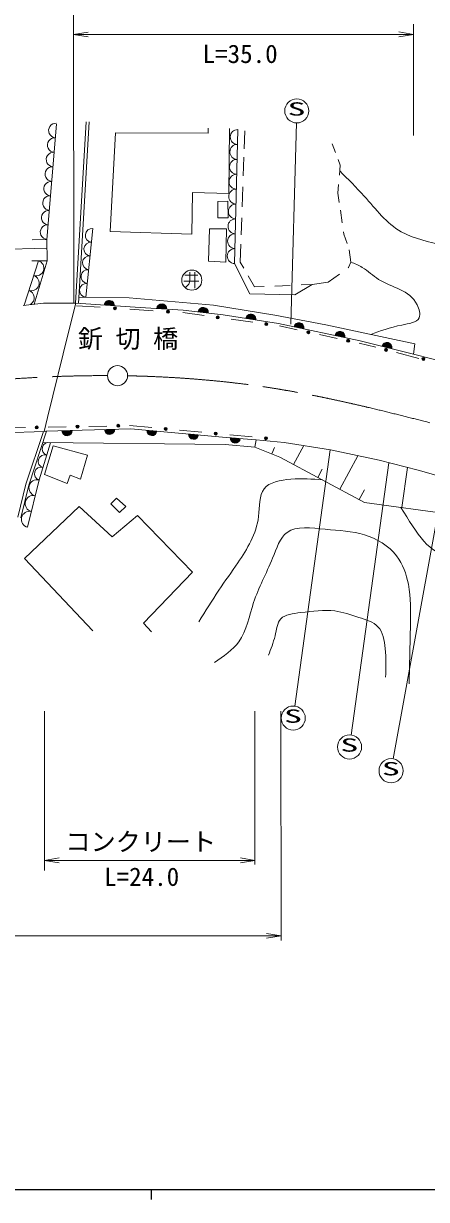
# Model space of a CAD drawing. Units: millimetres, scale not verified. Extents: x 40000 to 680000, y 20000 to 380000.
# Drawn here: x 155278 to 195412, y 204000 to 321091 of the extents above; entities that cross this region are included whole.
import ezdxf
from ezdxf.enums import TextEntityAlignment as Align

# ---------------------------------------------------------------- set-up
doc = ezdxf.new("R2010")
doc.units = ezdxf.units.MM
doc.header["$LTSCALE"] = 1000
doc.linetypes.add('CHAIN', pattern=[18.5, 12, -1.5, 3.5, -1.5])
for name, color, linetype, lineweight in [('M-BGD', 7, 'Continuous', 13), ('M-BMK', 2, 'CHAIN', 13), ('M-BMK-SRVR', 3, 'Continuous', 13), ('M-STR-STR1', 1, 'Continuous', 13), ('M-STR-STR3', 7, 'Continuous', 13), ('M-STR-STRC', 7, 'Continuous', 13), ('M-TTL-BAND', 7, 'Continuous', 25)]:
    doc.layers.add(name, color=color, linetype=linetype, lineweight=lineweight)
doc.styles.add('ＭＳ ゴシック', font='')
doc.styles.get('ＭＳ ゴシック').set_extended_font_data('MS Gothic')

# ---------------------------------------------------------------- blocks, each defined once
blk = doc.blocks.new('open_arrow')
at = {"color": 0, "linetype": 'Continuous', "lineweight": -2}
blk.add_lwpolyline([(7.5, 1.25), (0, 0), (7.5, -1.25)], dxfattribs=at)

msp = doc.modelspace()

# ---------------------------------------------------------------- linework, layer by layer
at = {"layer": 'M-BGD'}
for p, q in [((194115, 309948), (194112, 321013)), ((157612, 299595), (158548, 311055)), ((160450, 293238), (161522, 311315)), ((160750, 293218), (161821, 311297)), ((173653, 310684), (173661, 310160)), ((175727, 304179), (175782, 310651)), ((176625, 310528), (176293, 297192)), ((177249, 308628), (177311, 310407)), ((164439, 310213), (163917, 300388)), ((173661, 310160), (164439, 310213)), ((186353, 308236), (186011, 309126)), ((177155, 305923), (177220, 307775)), ((186831, 306990), (186613, 307558)), ((186741, 305995), (186831, 306990)), ((177049, 302855), (177117, 304821)), ((186582, 304213), (186658, 305058)), ((172053, 300116), (172122, 304266)), ((172122, 304266), (175727, 304179)), ((175626, 303402), (174623, 303384)), ((174623, 303384), (174624, 301754)), ((175647, 301738), (175626, 303402)), ((186720, 303282), (186582, 304213)), ((187019, 301260), (186837, 302495)), ((174624, 301754), (175647, 301738)), ((176951, 300045), (177011, 301749)), ((161481, 293841), (162194, 300683)), ((163917, 300388), (172053, 300116)), ((173694, 297436), (173811, 300661)), ((173811, 300661), (175497, 300632)), ((175497, 300632), (175434, 297336)), ((187188, 300119), (187153, 300358)), ((187501, 299203), (187188, 300119)), ((149286, 298475), (157557, 298737)), ((156127, 299564), (157612, 299595)), ((157637, 297473), (157612, 299595)), ((176857, 297330), (176919, 299122)), ((155327, 293035), (156774, 297473)), ((156115, 297467), (157637, 297473)), ((157637, 297473), (156352, 293150)), ((175434, 297336), (173694, 297436)), ((187723, 298553), (187719, 298564)), ((187865, 297342), (187723, 298553)), ((171841, 296341), (171841, 295441)), ((172341, 296341), (172341, 294741)), ((176293, 297192), (177833, 294190)), ((177214, 296716), (176857, 297330)), ((187612, 296779), (187652, 296808)), ((187652, 296808), (187865, 297342)), ((171241, 295441), (172741, 295441)), ((171341, 296041), (172641, 296041)), ((171741, 295141), (171441, 294841)), ((171841, 295441), (171741, 295141)), ((178290, 294861), (177656, 295953)), ((182284, 294085), (184036, 295121)), ((184036, 295121), (182919, 295071)), ((184036, 295121), (185623, 295348)), ((185623, 295348), (186735, 296148)), ((177833, 294190), (182284, 294085)), ((179249, 294904), (178290, 294861)), ((181848, 295022), (180322, 294953)), ((166899, 292814), (160493, 293235)), ((160563, 292997), (162914, 292843)), ((165805, 293791), (160787, 293849)), ((174196, 293044), (165805, 293791)), ((166899, 292814), (171193, 292565)), ((180309, 292036), (174196, 293044)), ((165851, 292650), (168202, 292496)), ((171140, 292303), (173284, 292009)), ((171193, 292565), (175152, 292092)), ((175152, 292092), (180673, 291229)), ((175964, 291641), (178108, 291347)), ((185383, 291086), (180309, 292036)), ((180673, 291229), (188814, 289502)), ((180788, 290979), (182549, 290597)), ((194235, 289185), (185383, 291086)), ((184750, 290118), (186511, 289736)), ((188712, 289257), (190363, 288853)), ((188814, 289502), (194120, 288176)), ((192426, 288347), (194654, 287737)), ((194120, 288176), (194235, 289185)), ((197782, 287225), (194120, 288176)), ((165835, 281058), (168053, 280853)), ((153673, 280817), (155475, 280852)), ((157253, 280480), (155515, 275215)), ((157572, 280490), (155804, 275133)), ((157321, 280482), (157487, 280487)), ((165982, 280747), (157487, 280487)), ((157727, 280897), (159529, 280933)), ((161781, 280978), (163582, 281013)), ((175473, 279868), (165982, 280747)), ((170826, 280595), (173045, 280390)), ((178443, 279636), (175473, 279868)), ((175818, 280133), (178036, 279927)), ((157961, 279352), (156821, 275646)), ((157199, 279359), (175368, 279185)), ((157360, 276182), (158235, 279043)), ((158235, 279043), (161655, 278112)), ((175368, 279185), (178322, 278898)), ((178322, 278898), (178443, 279636)), ((180812, 277920), (178322, 278898)), ((181246, 279370), (178443, 279636)), ((180282, 278891), (180022, 278230)), ((185860, 278636), (181246, 279370)), ((183183, 279062), (182180, 277188)), ((161655, 278112), (160957, 275717)), ((189236, 273413), (180812, 277920)), ((190693, 277603), (185860, 278636)), ((188572, 278056), (186788, 274722)), ((194571, 276629), (190693, 277603)), ((185011, 276703), (184582, 275902)), ((193513, 276895), (192957, 272896)), ((199204, 275318), (194571, 276629)), ((155515, 275215), (154720, 271925)), ((156821, 275646), (155682, 270936)), ((159615, 275279), (157360, 276182)), ((159913, 276118), (159615, 275279)), ((160957, 275717), (159913, 276118)), ((155804, 275133), (155014, 271864)), ((189229, 274676), (188705, 273697)), ((155393, 267838), (160818, 272987)), ((160818, 272987), (164111, 269973)), ((164551, 273823), (163971, 273266)), ((163971, 273266), (164852, 272408)), ((165478, 273011), (164551, 273823)), ((164852, 272408), (165478, 273011)), ((209119, 270652), (189236, 273413)), ((164111, 269973), (166615, 272107)), ((166615, 272107), (172111, 266451)), ((162166, 260605), (155393, 267838)), ((172111, 266451), (167220, 261372)), ((167220, 261372), (168032, 260514)), ((178328, 252615), (178332, 237339))]:
    msp.add_line(p, q, dxfattribs=at)
for centre, radius in [((172041, 295541), 1000), ((164383, 292746), 150), ((164383, 292746), 100), ((164383, 292746), 50), ((169671, 292399), 150), ((169671, 292399), 100), ((169671, 292399), 50), ((174624, 291825), 150), ((174624, 291825), 100), ((174624, 291825), 50), ((179448, 291163), 150), ((179448, 291163), 100), ((179448, 291163), 50), ((183649, 290358), 150), ((183649, 290358), 100), ((183649, 290358), 50), ((187612, 289497), 150), ((187612, 289497), 100), ((187612, 289497), 50), ((191394, 288600), 150), ((191394, 288600), 100), ((191394, 288600), 50), ((195108, 287689), 150), ((195108, 287689), 100), ((195108, 287689), 50), ((156601, 280875), 150), ((160655, 280955), 150), ((160655, 280955), 100), ((164708, 281036), 150), ((164708, 281036), 100), ((164708, 281036), 50), ((156601, 280875), 100), ((156601, 280875), 50), ((160655, 280955), 50), ((169440, 280724), 150), ((169440, 280724), 100), ((169440, 280724), 50), ((174431, 280261), 150), ((174431, 280261), 100), ((174431, 280261), 50), ((179423, 279798), 150), ((179423, 279798), 100), ((179423, 279798), 50)]:
    msp.add_circle(centre, radius, dxfattribs=at)
for centre, radius, start, end in [((158505, 310434), 725, 85.2914, 265.2914), ((176607, 309787), 741, 88.57401, 268.57401), ((158386, 308989), 725, 85.2914, 265.2914), ((158267, 307544), 725, 85.2914, 265.2914), ((176570, 308306), 741, 88.57401, 268.57401), ((158148, 306098), 725, 85.2914, 265.2914), ((176533, 306824), 741, 88.57401, 268.57401), ((176496, 305342), 741, 88.57401, 268.57401), ((158029, 304653), 725, 85.2914, 265.2914), ((176459, 303860), 741, 88.57401, 268.57401), ((157910, 303208), 725, 85.2914, 265.2914), ((157791, 301763), 725, 85.2914, 265.2914), ((176422, 302378), 741, 88.57401, 268.57401), ((157672, 300318), 725, 85.2914, 265.2914), ((176385, 300897), 741, 88.57401, 268.57401), ((162123, 299998), 688, 84.05069, 264.05069), ((176349, 299415), 741, 88.57401, 268.57401), ((161980, 298630), 688, 84.05069, 264.05069), ((176312, 297933), 741, 88.57401, 268.57401), ((156533, 296734), 778, 251.94875, 71.94875), ((161838, 297262), 688, 84.05069, 264.05069), ((161695, 295894), 688, 84.05069, 264.05069), ((156051, 295254), 778, 251.94875, 71.94875), ((161553, 294525), 688, 84.05069, 264.05069), ((155568, 293774), 778, 302.67509, 71.94875), ((163824, 293016), 500, 356.24626, 176.24626), ((163824, 293016), 500, 356.24626, 176.24626), ((163824, 293016), 450, 356.24626, 176.24626), ((163824, 293016), 400, 356.24626, 176.24626), ((163824, 293016), 350, 356.24626, 176.24626), ((163824, 293016), 300, 356.24626, 176.24626), ((163824, 293016), 250, 356.24626, 176.24626), ((163824, 293016), 200, 356.24626, 176.24626), ((163824, 293016), 150, 356.24626, 176.24626), ((163824, 293016), 100, 356.24626, 176.24626), ((163824, 293016), 50, 356.24626, 176.24626), ((169046, 292690), 500, 356.66964, 176.66964), ((169046, 292690), 500, 356.66964, 176.66964), ((169046, 292690), 450, 356.66964, 176.66964), ((169046, 292690), 400, 356.66964, 176.66964), ((169046, 292690), 350, 356.66964, 176.66964), ((169046, 292690), 300, 356.66964, 176.66964), ((169046, 292690), 250, 356.66964, 176.66964), ((169046, 292690), 200, 356.66964, 176.66964), ((169046, 292690), 150, 356.66964, 176.66964), ((169046, 292690), 100, 356.66964, 176.66964), ((169046, 292690), 50, 356.66964, 176.66964), ((173172, 292328), 500, 353.18743, 173.18743), ((173172, 292328), 500, 353.18743, 173.18743), ((173172, 292328), 450, 353.18743, 173.18743), ((173172, 292328), 400, 353.18743, 173.18743), ((173172, 292328), 350, 353.18743, 173.18743), ((173172, 292328), 300, 353.18743, 173.18743), ((173172, 292328), 250, 353.18743, 173.18743), ((173172, 292328), 200, 353.18743, 173.18743), ((173172, 292328), 150, 353.18743, 173.18743), ((173172, 292328), 100, 353.18743, 173.18743), ((173172, 292328), 50, 353.18743, 173.18743), ((177912, 291660), 500, 351.11598, 171.11598), ((177912, 291660), 500, 351.11598, 171.11598), ((177912, 291660), 450, 351.11598, 171.11598), ((177912, 291660), 400, 351.11598, 171.11598), ((177912, 291660), 350, 351.11598, 171.11598), ((177912, 291660), 300, 351.11598, 171.11598), ((177912, 291660), 250, 351.11598, 171.11598), ((177912, 291660), 200, 351.11598, 171.11598), ((177912, 291660), 150, 351.11598, 171.11598), ((177912, 291660), 100, 351.11598, 171.11598), ((177912, 291660), 50, 351.11598, 171.11598), ((182708, 290797), 500, 348.02678, 168.02678), ((182708, 290797), 500, 348.02678, 168.02678), ((182708, 290797), 450, 348.02678, 168.02678), ((182708, 290797), 400, 348.02678, 168.02678), ((182708, 290797), 350, 348.02678, 168.02678), ((182708, 290797), 300, 348.02678, 168.02678), ((182708, 290797), 250, 348.02678, 168.02678), ((182708, 290797), 200, 348.02678, 168.02678), ((182708, 290797), 150, 348.02678, 168.02678), ((182708, 290797), 100, 348.02678, 168.02678), ((182708, 290797), 50, 348.02678, 168.02678), ((186779, 289934), 500, 348.02678, 168.02678), ((186779, 289934), 500, 348.02678, 168.02678), ((186779, 289934), 450, 348.02678, 168.02678), ((186779, 289934), 400, 348.02678, 168.02678), ((186779, 289934), 350, 348.02678, 168.02678), ((186779, 289934), 300, 348.02678, 168.02678), ((186779, 289934), 250, 348.02678, 168.02678), ((186779, 289934), 200, 348.02678, 168.02678), ((186779, 289934), 150, 348.02678, 168.02678), ((186779, 289934), 100, 348.02678, 168.02678), ((186779, 289934), 50, 348.02678, 168.02678), ((191467, 288839), 500, 345.96707, 165.96707), ((191467, 288839), 500, 345.96707, 165.96707), ((191467, 288839), 450, 345.96707, 165.96707), ((191467, 288839), 400, 345.96707, 165.96707), ((191467, 288839), 350, 345.96707, 165.96707), ((191467, 288839), 300, 345.96707, 165.96707), ((191467, 288839), 250, 345.96707, 165.96707), ((191467, 288839), 200, 345.96707, 165.96707), ((191467, 288839), 150, 345.96707, 165.96707), ((191467, 288839), 100, 345.96707, 165.96707), ((191467, 288839), 50, 345.96707, 165.96707), ((159611, 280552), 500, 181.75, 1.75), ((159611, 280552), 500, 181.75, 1.75), ((159611, 280552), 450, 181.75, 1.75), ((159611, 280552), 400, 181.75, 1.75), ((159611, 280552), 350, 181.75, 1.75), ((159611, 280552), 300, 181.75, 1.75), ((159611, 280552), 250, 181.75, 1.75), ((159611, 280552), 200, 181.75, 1.75), ((159611, 280552), 150, 181.75, 1.75), ((159611, 280552), 100, 181.75, 1.75), ((159611, 280552), 50, 181.75, 1.75), ((163858, 280682), 500, 181.75, 1.75), ((163858, 280682), 500, 181.75, 1.75), ((163858, 280682), 450, 181.75, 1.75), ((163858, 280682), 400, 181.75, 1.75), ((163858, 280682), 350, 181.75, 1.75), ((163858, 280682), 300, 181.75, 1.75), ((163858, 280682), 250, 181.75, 1.75), ((163858, 280682), 200, 181.75, 1.75), ((163858, 280682), 150, 181.75, 1.75), ((163858, 280682), 100, 181.75, 1.75), ((163858, 280682), 50, 181.75, 1.75), ((168059, 280562), 500, 174.90646, 354.90646), ((168059, 280562), 500, 174.90646, 354.90646), ((168059, 280562), 450, 174.90646, 354.90646), ((168059, 280562), 400, 174.90646, 354.90646), ((168059, 280562), 350, 174.90646, 354.90646), ((168059, 280562), 300, 174.90646, 354.90646), ((168059, 280562), 250, 174.90646, 354.90646), ((168059, 280562), 200, 174.90646, 354.90646), ((168059, 280562), 150, 174.90646, 354.90646), ((168059, 280562), 100, 174.90646, 354.90646), ((168059, 280562), 50, 174.90646, 354.90646), ((172213, 280192), 500, 174.90646, 354.90646), ((172213, 280192), 500, 174.90646, 354.90646), ((172213, 280192), 450, 174.90646, 354.90646), ((172213, 280192), 400, 174.90646, 354.90646), ((172213, 280192), 350, 174.90646, 354.90646), ((172213, 280192), 300, 174.90646, 354.90646), ((172213, 280192), 250, 174.90646, 354.90646), ((172213, 280192), 200, 174.90646, 354.90646), ((172213, 280192), 150, 174.90646, 354.90646), ((172213, 280192), 100, 174.90646, 354.90646), ((172213, 280192), 50, 174.90646, 354.90646), ((176367, 279821), 500, 174.90646, 354.90646), ((176367, 279821), 500, 174.90646, 354.90646), ((176367, 279821), 450, 174.90646, 354.90646), ((176367, 279821), 400, 174.90646, 354.90646), ((176367, 279821), 350, 174.90646, 354.90646), ((157771, 278734), 646, 72.90278, 252.90278), ((176367, 279821), 300, 174.90646, 354.90646), ((176367, 279821), 250, 174.90646, 354.90646), ((176367, 279821), 200, 174.90646, 354.90646), ((176367, 279821), 150, 174.90646, 354.90646), ((176367, 279821), 100, 174.90646, 354.90646), ((176367, 279821), 50, 174.90646, 354.90646), ((157391, 277499), 646, 72.90278, 252.90278), ((157011, 276264), 646, 72.90278, 252.90278), ((156631, 274861), 808, 76.40456, 256.40456), ((156252, 273291), 808, 76.40456, 256.40456), ((155872, 271721), 808, 76.40456, 256.40456)]:
    msp.add_arc(centre, radius, start, end, dxfattribs=at)
for points, knots in [([(202869, 285585), (202382, 286159), (201895, 286733), (201747, 287396), (201613, 287997), (201759, 288671), (201945, 289318), (202150, 290028), (202405, 290706), (202840, 291240), (203408, 291938), (204284, 292390), (205192, 292699), (206317, 293082), (207491, 293245), (208307, 294125), (208722, 294572), (209044, 295204), (208936, 295749), (208835, 296263), (208351, 296699), (207842, 296975), (206512, 297695), (205009, 297317), (203567, 297371), (202349, 297417), (201176, 297770), (200021, 298133), (199063, 298433), (198119, 298739), (197138, 298993), (195686, 299370), (194154, 299631), (192896, 300351), (191452, 301177), (190369, 302608), (189216, 303896), (188426, 304779), (187602, 305596), (186779, 306412)], [0, 0, 0, 0, 1, 1, 1, 2, 2, 2, 3, 3, 3, 4, 4, 4, 5, 5, 5, 6, 6, 6, 7, 7, 7, 8, 8, 8, 9, 9, 9, 10, 10, 10, 11, 11, 11, 12, 12, 12, 13, 13, 13, 13]), ([(189860, 290125), (190799, 290477), (191739, 290830), (192964, 291072), (193670, 291212), (194471, 291314), (194687, 291802), (194839, 292142), (194705, 292670), (194488, 293094), (193727, 294583), (191948, 294782), (190643, 295612), (190071, 295975), (189590, 296460), (189019, 296804), (188666, 297017), (188279, 297176), (187892, 297334)], [0, 0, 0, 0, 1, 1, 1, 2, 2, 2, 3, 3, 3, 4, 4, 4, 5, 5, 5, 6, 6, 6, 6]), ([(185041, 275657), (184039, 275735), (183036, 275814), (181906, 275724), (180880, 275642), (179750, 275422), (179233, 274751), (178726, 274093), (178809, 273002), (178687, 272017), (178466, 270231), (177571, 268796), (176623, 267400), (176001, 266484), (175355, 265585), (174740, 264666), (174047, 263630), (173392, 262569), (172736, 261507)], [0, 0, 0, 0, 1, 1, 1, 2, 2, 2, 3, 3, 3, 4, 4, 4, 5, 5, 5, 6, 6, 6, 6]), ([(202155, 271619), (201297, 271422), (200440, 271226), (199706, 270686), (198826, 270040), (198123, 268901), (197398, 268560), (195945, 267876), (194402, 270393), (192860, 272910)], [0, 0, 0, 0, 1, 1, 1, 2, 2, 2, 3, 3, 3, 3]), ([(193681, 255345), (193729, 257294), (193777, 259243), (193817, 261196), (193844, 262553), (193867, 263912), (193609, 265257), (193416, 266267), (193063, 267269), (192439, 268079), (191656, 269092), (190447, 269803), (189238, 270177), (187985, 270564), (186732, 270590), (185314, 270727), (183955, 270858), (182443, 271092), (181529, 270416), (180823, 269895), (180473, 268833), (180084, 267869), (179443, 266281), (178698, 264959), (178192, 263429), (177756, 262110), (177498, 260635), (176713, 259540), (176115, 258704), (175210, 258089), (174305, 257474)], [0, 0, 0, 0, 1, 1, 1, 2, 2, 2, 3, 3, 3, 4, 4, 4, 5, 5, 5, 6, 6, 6, 7, 7, 7, 8, 8, 8, 9, 9, 9, 10, 10, 10, 10]), ([(191340, 255999), (191370, 256928), (191400, 257857), (191305, 258855), (191229, 259654), (191073, 260496), (190582, 261023), (190129, 261509), (189392, 261726), (188689, 261952), (187856, 262219), (187071, 262498), (186280, 262605), (185199, 262752), (184108, 262578), (182873, 262432), (182128, 262344), (181330, 262267), (180911, 261812), (180548, 261418), (180469, 260739), (180327, 260126), (180164, 259427), (179919, 258812), (179673, 258198)], [0, 0, 0, 0, 1, 1, 1, 2, 2, 2, 3, 3, 3, 4, 4, 4, 5, 5, 5, 6, 6, 6, 7, 7, 7, 8, 8, 8, 8])]:
    msp.add_open_spline(points, degree=3, knots=knots, dxfattribs=at)
at = {"layer": 'M-BMK'}
for points, knots in [([(73771, 252344), (77869, 255694), (81966, 259045), (86340, 261991), (90227, 264608), (94332, 266905), (98471, 269135), (103007, 271579), (107584, 273942), (112322, 275936), (116466, 277679), (120734, 279140), (125055, 280413), (129952, 281856), (134917, 283056), (139939, 283945), (142730, 284438), (145539, 284836), (148356, 285158), (148825, 285212), (149295, 285263), (149765, 285312), (150234, 285362), (150705, 285409), (151175, 285454), (151645, 285499), (152116, 285543), (152587, 285582), (153687, 285676), (154788, 285749), (155891, 285812), (156993, 285876), (158096, 285930), (159199, 285966), (160668, 286013), (162138, 286028), (163607, 286043)], [0, 0, 0, 0, 1, 1, 1, 2, 2, 2, 3, 3, 3, 4, 4, 4, 5, 5, 5, 6, 6, 6, 7, 7, 7, 8, 8, 8, 9, 9, 9, 10, 10, 10, 11, 11, 11, 12, 12, 12, 12]), ([(165674, 286015), (166211, 286003), (166747, 285992), (167284, 285973), (167400, 285969), (167516, 285965), (167632, 285961), (167748, 285957), (167864, 285952), (167980, 285948), (168023, 285946), (168067, 285944), (168110, 285942), (168154, 285940), (168197, 285938), (168240, 285937), (168284, 285935), (168327, 285933), (168370, 285931), (168760, 285914), (169150, 285895), (169540, 285874), (172820, 285696), (176098, 285387), (179346, 284901), (184713, 284097), (189997, 282811), (195264, 281463), (199175, 280462), (203076, 279427), (206881, 278110), (213615, 275780), (220049, 272567), (226242, 268995), (231298, 266079), (236194, 262922), (240872, 259448), (243899, 257200), (246834, 254818), (249564, 252222), (250922, 250931), (252228, 249587), (253535, 248243)], [0, 0, 0, 0, 1, 1, 1, 2, 2, 2, 3, 3, 3, 4, 4, 4, 5, 5, 5, 6, 6, 6, 7, 7, 7, 8, 8, 8, 9, 9, 9, 10, 10, 10, 11, 11, 11, 12, 12, 12, 13, 13, 13, 14, 14, 14, 14])]:
    msp.add_open_spline(points, degree=3, knots=knots, dxfattribs=at)
at = {"layer": 'M-BMK-SRVR'}
msp.add_circle((164644, 286028), 1000, dxfattribs=at)
at = {"layer": 'M-STR-STR1'}
for p, q in [((155230, 293024), (157273, 293253)), ((157273, 293253), (160274, 293249)), ((159755, 290346), (160492, 293235)), ((160492, 293235), (160274, 293249)), ((157656, 281852), (159755, 290346)), ((157321, 280482), (157656, 281852)), ((153323, 280349), (157321, 280482))]:
    msp.add_line(p, q, dxfattribs=at)
at = {"layer": 'M-STR-STR3'}
for p, q in [((160274, 293249), (160265, 328467)), ((160270, 309939), (160267, 321004)), ((160268, 320004), (194112, 320013)), ((157377, 252610), (157381, 236762)), ((180919, 252616), (180936, 229799)), ((157380, 237762), (178332, 237767)), ((115953, 230239), (180936, 230255))]:
    msp.add_line(p, q, dxfattribs=at)
at = {"layer": 'M-STR-STRC'}
for p, q in [((181908, 291169), (182459, 311192)), ((185822, 278633), (182303, 253121)), ((191667, 277353), (187914, 250244)), ((197206, 275919), (192099, 247874))]:
    msp.add_line(p, q, dxfattribs=at)
for centre in [(182493, 312392), (182139, 251933), (187750, 249055), (191884, 246694)]:
    msp.add_circle(centre, 1200, dxfattribs=at)
at = {"layer": 'M-TTL-BAND'}
for p, q in [((40000, 205000), (579000, 205000)), ((168000, 205000), (168000, 204000))]:
    msp.add_line(p, q, dxfattribs=at)

# ---------------------------------------------------------------- block references
at = {"layer": 'M-STR-STR3', "xscale": 193, "yscale": 193}
for p in [(160268, 320004), (157380, 237762)]:
    msp.add_blockref('open_arrow', p, dxfattribs=at)
at = {"layer": 'M-STR-STR3', "xscale": 193, "yscale": 193, "rotation": 180}
for p in [(194112, 320013), (178332, 237767), (180936, 230255)]:
    msp.add_blockref('open_arrow', p, dxfattribs=at)

# ---------------------------------------------------------------- texts
at = {"layer": 'M-STR-STR1', "style": 'ＭＳ ゴシック'}
msp.add_text('釿 切 橋', height=1833, rotation=0.014, dxfattribs=at).set_placement((160697, 288239), align=Align.BOTTOM_LEFT)
at = {"layer": 'M-STR-STR3', "style": 'ＭＳ ゴシック'}
for s, p in [('L=35.0', (173112, 316606)), ('コンクリート', (159458, 238154)), ('L=24.0', (163302, 234671))]:
    msp.add_text(s, height=1833, rotation=0.014, dxfattribs=at).set_placement(p, align=Align.BOTTOM_LEFT)
at = {"layer": 'M-STR-STRC', "style": 'ＭＳ ゴシック', "width": 2}
for p in [(181574, 311529), (181220, 251070), (186831, 248192), (190966, 245831)]:
    msp.add_text('S', height=1320, rotation=0.014, dxfattribs=at).set_placement(p, align=Align.BOTTOM_LEFT)

doc.saveas('drawing.dxf')
